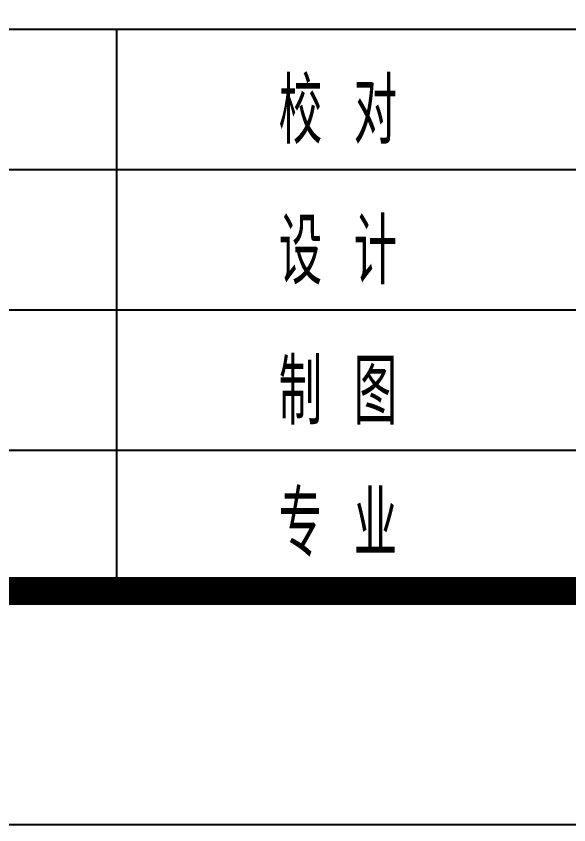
# Model space of a CAD drawing. Extents: x -2331248 to -1198620, y -977263 to -545844.
# Drawn here: x -1983572 to -1980619, y -855128 to -850807 of the extents above; entities that cross this region are included whole.
import ezdxf

# ---------------------------------------------------------------- set-up
doc = ezdxf.new("R2010")
doc.units = 0
doc.header["$LTSCALE"] = 1000
doc.header["$MEASUREMENT"] = 0
doc.layers.get('0').update_dxf_attribs({"linetype": 'CONTINUOUS'})
doc.layers.add('PUB_TITLE', color=4, linetype='CONTINUOUS')
doc.layers.add('t图框', color=222, linetype='CONTINUOUS')
doc.styles.add('房间名称', font='SIMPLEX', dxfattribs={"width": 0.7, "bigfont": '0HZTXT'})

# ---------------------------------------------------------------- blocks, each defined once
blk = doc.blocks.new('ASDDA')
at = {"layer": 't图框'}
for p, q in [((-273365.6, 3064018.5), (-295865.6, 3064018.5)), ((-289615.6, 3061618.4), (-289615.6, 3064018.5)), ((-283365.6, 3063418.5), (-295865.6, 3063418.5)), ((-283365.6, 3062818.5), (-295865.6, 3062818.5)), ((-283365.6, 3062218.5), (-295865.6, 3062218.5)), ((-315865.6, 3061618.4), (-273365.6, 3061618.4))]:
    blk.add_line(p, q, dxfattribs=at)
at = {"style": '房间名称', "width": 0.7}
for s, p in [('校 对', (-288923.9, 3063529.2)), ('设 计', (-288923.9, 3062929.2)), ('制 图', (-288923.9, 3062329.2)), ('专 业', (-288923.9, 3061764.5))]:
    blk.add_text(s, height=280, dxfattribs=at).set_placement(p)

msp = doc.modelspace()

# ---------------------------------------------------------------- linework, layer by layer
at = {"layer": 'PUB_TITLE'}
msp.add_lwpolyline([(-2066596.5, -855128), (-2066596.5, -780878), (-1961471.5, -780878), (-1961471.5, -855128)], close=True, dxfattribs=at)
at = {"layer": 'PUB_TITLE', "const_width": 150}
msp.add_lwpolyline([(-2063471.5, -782128), (-1962721.5, -782128), (-1962721.5, -853878), (-2063471.5, -853878)], close=True, dxfattribs=at)

# ---------------------------------------------------------------- block references
at = {"lineweight": -3, "xscale": 1.250016957928892, "yscale": 1.250016958278138, "zscale": 1.250016957604765}
msp.add_blockref('ASDDA', (-1621009.9, -4680952.9), dxfattribs=at)

doc.saveas('drawing.dxf')
